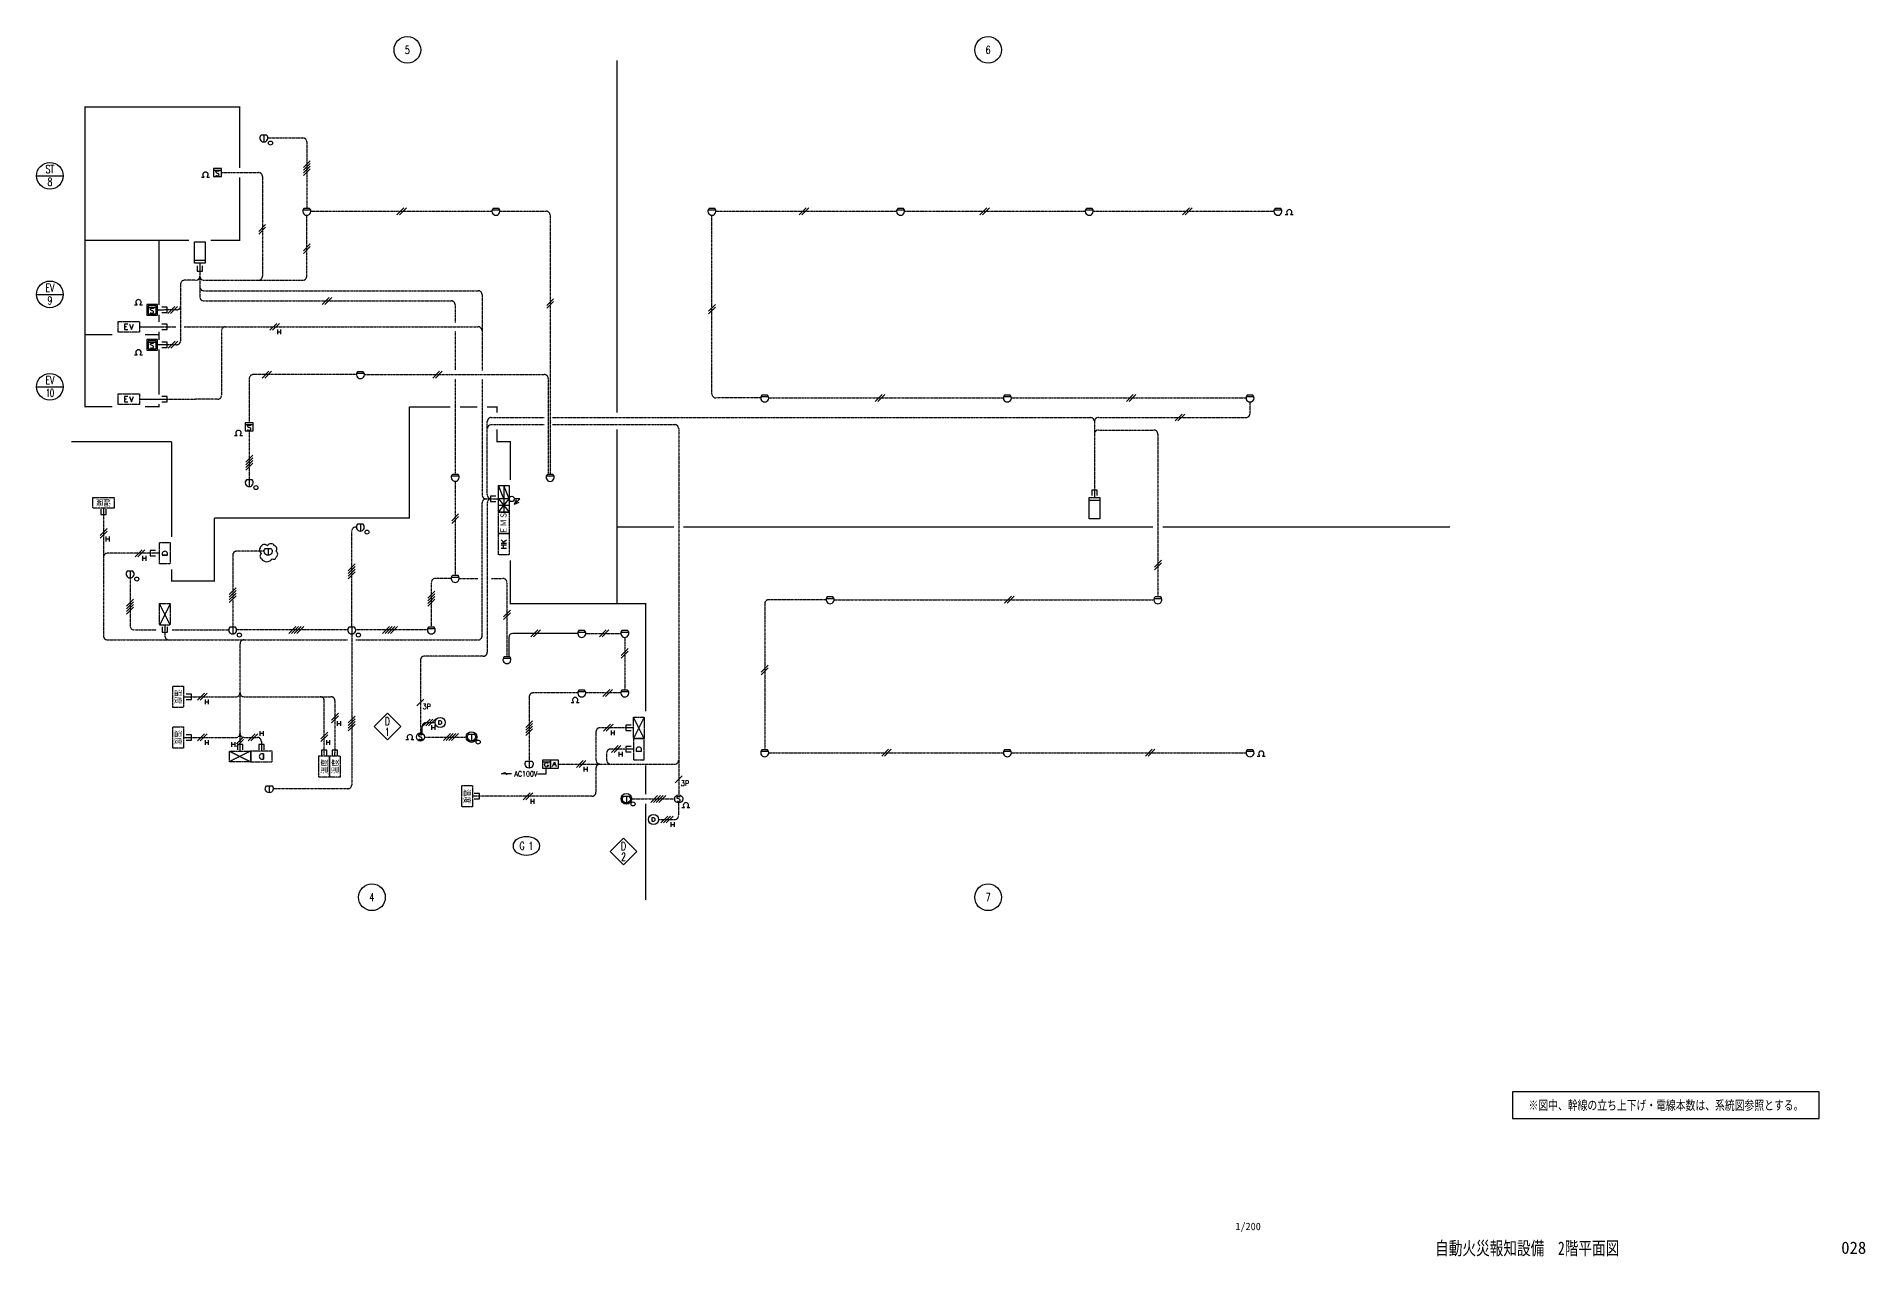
# Model space of a CAD drawing. Header units: millimetres. Extents: x 15724 to 176613, y 1461 to 47214.
# Drawn here: x 108054 to 176613, y 1461 to 47214 of the extents above; entities that cross this region are included whole.
import ezdxf
from ezdxf.enums import TextEntityAlignment as Align

# ---------------------------------------------------------------- set-up
doc = ezdxf.new("R2010")
doc.units = ezdxf.units.MM
doc.header["$LTSCALE"] = 0.2
doc.linetypes.add('CENTER', pattern=[50.8, 31.75, -6.35, 6.35, -6.35])
doc.linetypes.add('DASHED', pattern=[19.05, 12.7, -6.35])
for name, color, linetype in [('1_シンボル', 2, 'Continuous'), ('1_乗数', 3, 'Continuous'), ('1_文字', 3, 'Continuous'), ('1_警戒番号', 4, 'Continuous'), ('1_配線_1', 1, 'Continuous'), ('1_配線_4', 1, 'CENTER'), ('枠内記述', 3, 'Continuous')]:
    doc.layers.add(name, color=color, linetype=linetype)
doc.layers.add('1_警戒区域', color=4, linetype='CENTER', lineweight=18)
doc.layers.add('1_追加変更', color=10, linetype='Continuous', plot=False)
doc.styles.get("Standard").update_dxf_attribs({"font": 'simplex.shx', "width": 0.8, "bigfont": 'extfont2.shx'})
doc.styles.add('ゴシック', font='MS Gothic.ttf', dxfattribs={"height": 4})

msp = doc.modelspace()

# ---------------------------------------------------------------- linework, layer by layer
at = {"layer": '1_シンボル'}
for points in [[(116679, 43516), (116467, 43516, 2.414214), (116679, 43516)], [(118290, 40769), (118078, 40769, 2.414214), (118290, 40769)], [(125379, 40769), (125167, 40769, 2.414214), (125379, 40769)], [(133476, 40769), (133264, 40769, 2.414214), (133476, 40769)], [(140549, 40769), (140337, 40769, 2.414214), (140549, 40769)], [(147622, 40769), (147410, 40769, 2.414214), (147622, 40769)], [(154482, 40769, 2.414214), (154694, 40769), (154482, 40769)], [(120301, 34643), (120089, 34643, 2.414214), (120301, 34643)], [(135455, 33766), (135243, 33766, 2.414214), (135455, 33766)], [(144340, 33766, 2.414214), (144552, 33766), (144340, 33766)], [(153649, 33766), (153437, 33766, 2.414214), (153649, 33766)], [(116132, 30592), (115920, 30592, 2.414214), (116132, 30592)], [(123852, 30792), (123640, 30792, 2.414214), (123852, 30792)], [(127413, 30787), (127201, 30787, 2.414214), (127413, 30787)], [(120085, 28923, 2.414214), (120297, 28923), (120085, 28923)], [(116629, 28016), (116841, 28016, -2.414214), (116629, 28016)], [(111667, 27164), (111455, 27164, 2.414214), (111667, 27164)], [(123852, 26995), (123640, 26995, 2.414214), (123852, 26995)], [(137695, 26196, 2.414214), (137907, 26196), (137695, 26196)], [(150195, 26196), (149982, 26196, 2.414214), (150195, 26196)], [(115299, 25064, 2.414214), (115511, 25064), (115299, 25064)], [(119974, 25064), (119762, 25064, 2.414214), (119974, 25064)], [(122746, 25064, 2.414214), (122958, 25064), (122746, 25064)], [(128597, 24934), (128385, 24934, 2.414214), (128597, 24934)], [(130211, 24934), (129998, 24934, 2.414214), (130211, 24934)], [(125793, 23955), (125581, 23955, 2.414214), (125793, 23955)], [(128597, 22702), (128385, 22702, 2.414214), (128597, 22702)], [(130211, 22702), (129998, 22702, 2.414214), (130211, 22702)], [(124464, 21049, -2.414214), (124252, 21049), (124464, 21049)], [(126625, 20033, -2.414214), (126413, 20033), (126625, 20033)], [(135455, 20460), (135243, 20460, 2.414214), (135455, 20460)], [(144340, 20460, 2.414214), (144552, 20460), (144340, 20460)], [(153649, 20460), (153437, 20460, 2.414214), (153649, 20460)], [(116671, 19110), (116883, 19110, -2.414214), (116671, 19110)], [(130057, 18728), (130270, 18728, -2.414214), (130057, 18728)]]:
    msp.add_lwpolyline(points, format="xyb", dxfattribs=at)
for points in [[(116573, 43510), (116573, 43260)], [(114687, 42203), (114987, 42203)], [(118045, 40716), (118322, 40716)], [(125134, 40716), (125411, 40716)], [(133231, 40716), (133508, 40716)], [(140304, 40716), (140581, 40716)], [(147377, 40716), (147654, 40716)], [(154449, 40716), (154726, 40716)], [(114375, 38810), (113975, 38810)], [(114075, 38617), (114075, 38417), (114275, 38417), (114275, 38617)], [(112232, 37053), (112532, 37053)], [(112746, 36863), (112946, 36863), (112946, 37063), (112746, 37063)], [(112746, 36228), (112946, 36228), (112946, 36428), (112746, 36428)], [(112232, 35746), (112532, 35746)], [(112746, 35556), (112946, 35556), (112946, 35756), (112746, 35756)], [(120056, 34590), (120333, 34590)], [(112746, 33510), (112946, 33510), (112946, 33710), (112746, 33710)], [(135210, 33713), (135487, 33713)], [(144307, 33713), (144584, 33713)], [(153404, 33713), (153681, 33713)], [(115876, 32666), (116176, 32666)], [(116026, 30586), (116026, 30336)], [(123607, 30739), (123884, 30739)], [(125365, 29374), (125365, 30374), (125765, 30374), (125765, 29374), (125365, 29374), (125765, 29874), (125565, 30374), (125565, 29874), (125565, 29374)], [(125565, 29874), (125365, 30374)], [(127168, 30734), (127445, 30734)], [(147809, 30002), (147809, 30202), (147609, 30202), (147609, 30002)], [(110461, 29491), (110461, 29291), (110661, 29291), (110661, 29491)], [(125270, 29974), (125070, 29974), (125070, 29774), (125270, 29774)], [(125765, 29874), (125365, 29874), (125765, 29374)], [(125765, 29624), (125365, 29624)], [(126134, 29740), (125953, 29660), (126165, 29872), (125965, 29872)], [(126032, 29841), (125953, 29660)], [(147509, 29820), (147909, 29820)], [(120191, 28917), (120191, 28667)], [(112514, 27936), (112314, 27936), (112314, 27736), (112514, 27736)], [(116735, 28010), (116735, 27760)], [(111561, 27157), (111561, 26907)], [(123607, 26942), (123884, 26942)], [(137662, 26143), (137939, 26143)], [(149950, 26143), (150227, 26143)], [(112764, 25077), (112764, 24877), (112964, 24877), (112964, 25077)], [(115405, 25058), (115405, 24808)], [(119868, 25058), (119868, 24808)], [(122713, 25011), (122990, 25011)], [(128352, 24881), (128629, 24881)], [(129965, 24881), (130242, 24881)], [(125548, 23902), (125825, 23902)], [(128352, 22648), (128629, 22648)], [(129965, 22648), (130242, 22648)], [(113666, 22352), (113866, 22352), (113866, 22552), (113666, 22552)], [(130341, 21390), (130141, 21390), (130141, 21190), (130341, 21190)], [(113666, 20827), (113866, 20827), (113866, 21027), (113666, 21027)], [(115780, 20460), (115780, 20660), (115580, 20660), (115580, 20460)], [(116580, 20460), (116580, 20660), (116380, 20660), (116380, 20460)], [(124358, 21049), (124358, 20793)], [(130341, 20590), (130141, 20590), (130141, 20390), (130341, 20390)], [(118940, 20249), (118940, 20449), (118740, 20449), (118740, 20249)], [(119340, 20249), (119340, 20449), (119140, 20449), (119140, 20249)], [(126519, 20033), (126519, 19777)], [(127017, 20017), (127317, 20017)], [(135210, 20407), (135487, 20407)], [(144307, 20407), (144584, 20407)], [(153404, 20407), (153681, 20407)], [(116777, 19104), (116777, 18854)], [(124460, 18619), (124660, 18619), (124660, 18819), (124460, 18819)], [(130163, 18722), (130163, 18472)]]:
    msp.add_lwpolyline(points, dxfattribs=at)
at = {"layer": '1_シンボル', "color": 3}
for points in [[(114235, 41939), (114335, 41939)], [(114435, 41939), (114535, 41939)], [(154866, 40537), (154966, 40537)], [(155066, 40537), (155166, 40537)], [(111723, 37157), (111823, 37157)], [(111923, 37157), (112023, 37157)], [(111723, 35275), (111823, 35275)], [(111923, 35275), (112023, 35275)], [(115472, 32252), (115572, 32252)], [(115672, 32252), (115772, 32252)], [(112965, 27760), (112766, 27760)], [(128094, 22234), (128194, 22234)], [(128294, 22234), (128394, 22234)], [(121898, 20846), (121998, 20846)], [(122098, 20846), (122198, 20846)], [(116555, 20315), (116555, 20116)], [(127399, 19837), (127468, 20017), (127536, 19837)], [(127510, 19897), (127424, 19897)], [(153814, 20225), (153914, 20225)], [(154014, 20225), (154114, 20225)], [(132246, 18295), (132346, 18295)], [(132446, 18295), (132546, 18295)]]:
    msp.add_lwpolyline(points, dxfattribs=at)
for points in [[(114435, 41942, 3.732051), (114335, 41942)], [(114777, 42014, 0.25403), (114837, 41988, 0.258472), (114897, 42014, 0.397379), (114863, 42073), (114837, 42082), (114811, 42091, -0.397379), (114777, 42151, -0.258472), (114837, 42177, -0.25403), (114897, 42151)], [(155066, 40540, 3.732051), (154966, 40540)], [(111923, 37160, 3.732051), (111823, 37160)], [(112322, 36865, 0.25403), (112382, 36838, 0.258472), (112442, 36864, 0.397379), (112408, 36924), (112382, 36933), (112356, 36942, -0.397379), (112322, 37001, -0.258472), (112382, 37028, -0.25403), (112442, 37001)], [(112322, 35557, 0.25403), (112382, 35531, 0.258472), (112442, 35557, 0.397379), (112408, 35617), (112382, 35626), (112356, 35635, -0.397379), (112322, 35694, -0.258472), (112382, 35720, -0.25403), (112442, 35694)], [(111923, 35278, 3.732051), (111823, 35278)], [(115672, 32256, 3.732051), (115572, 32256)], [(115966, 32478, 0.25403), (116026, 32452, 0.258472), (116086, 32478, 0.397379), (116052, 32537), (116026, 32546), (116000, 32555, -0.397379), (115966, 32615, -0.258472), (116026, 32641, -0.25403), (116086, 32615)], [(128294, 22238, 3.732051), (128194, 22238)], [(123183, 21408), (123130, 21408), (123130, 21568), (123183, 21568, -0.284101), (123230, 21528, -0.157988), (123230, 21447, -0.241777), (123183, 21408)], [(122098, 20849, 3.732051), (121998, 20849)], [(122384, 20874, 0.25403), (122444, 20848, 0.258472), (122505, 20874, 0.397379), (122470, 20934), (122444, 20943), (122418, 20952, -0.397379), (122384, 21011, -0.258472), (122444, 21037, -0.25403), (122505, 21011)], [(127186, 19881), (127228, 19881, -0.222451), (127220, 19838, -0.285511), (127168, 19813, -0.273839), (127116, 19842, -0.150744), (127100, 19903, -0.149326), (127115, 19962, -0.307263), (127169, 19993, -0.275689), (127221, 19967, -0.008031), (127229, 19950)], [(154014, 20229, 3.732051), (153914, 20229)], [(132065, 18554, 0.25403), (132125, 18527, 0.258472), (132186, 18553, 0.397379), (132151, 18613), (132125, 18622), (132099, 18631, -0.397379), (132065, 18690, -0.258472), (132125, 18717, -0.25403), (132186, 18690)], [(131181, 17768), (131128, 17768), (131128, 17928), (131181, 17928, -0.284101), (131228, 17888, -0.157988), (131228, 17807, -0.241777), (131181, 17768)], [(132446, 18299, 3.732051), (132346, 18299)]]:
    msp.add_lwpolyline(points, format="xyb", dxfattribs=at)
at = {"layer": '1_シンボル'}
for points in [[(114687, 42263), (114687, 41963), (114987, 41963), (114987, 42263)], [(113975, 38710), (113975, 39510), (114375, 39510), (114375, 38710)], [(112182, 37163), (112182, 36763), (112582, 36763), (112582, 37163)], [(112232, 37113), (112232, 36813), (112532, 36813), (112532, 37113)], [(112182, 35856), (112182, 35456), (112582, 35456), (112582, 35856)], [(112232, 35806), (112232, 35506), (112532, 35506), (112532, 35806)], [(115876, 32726), (115876, 32426), (116176, 32426), (116176, 32726)], [(147909, 29920), (147909, 29120), (147509, 29120), (147509, 29920)], [(127317, 20077), (127017, 20077), (127017, 19777), (127317, 19777)], [(127617, 20077), (127317, 20077), (127317, 19777), (127617, 19777)]]:
    msp.add_lwpolyline(points, close=True, dxfattribs=at)
at = {"layer": '1_シンボル', "color": 7, "linetype": 'DASHED'}
for points in [[(111907, 36128), (111107, 36128), (111107, 36528), (111907, 36528)], [(111907, 33410), (111107, 33410), (111107, 33810), (111907, 33810)], [(110161, 29925), (110961, 29925), (110961, 29525), (110161, 29525)], [(125365, 29374), (125765, 29374), (125765, 28574), (125365, 28574)], [(112666, 28236), (113066, 28236), (113066, 27436), (112666, 27436)], [(125765, 28574), (125765, 27774), (125365, 27774), (125365, 28574)], [(113064, 25145), (112664, 25945), (113064, 25945), (112664, 25145)], [(113166, 22052), (113166, 22852), (113566, 22852), (113566, 22052)], [(113166, 20527), (113166, 21327), (113566, 21327), (113566, 20527)], [(130830, 20890), (130430, 21690), (130830, 21690), (130430, 20890)], [(116080, 20416), (115280, 20016), (115280, 20416), (116080, 20016)], [(119040, 20238), (119040, 19438), (118640, 19438), (118640, 20238)], [(119440, 20238), (119440, 19438), (119040, 19438), (119040, 20238)], [(123997, 18319), (123997, 19119), (124397, 19119), (124397, 18319)]]:
    msp.add_lwpolyline(points, close=True, dxfattribs=at)
at = {"layer": '1_シンボル', "color": 7}
for points in [[(111478, 36427), (111354, 36427), (111354, 36228), (111478, 36228)], [(111535, 36427), (111611, 36228), (111686, 36427)], [(111431, 36333), (111354, 36333)], [(111478, 33710), (111354, 33710), (111354, 33511), (111478, 33511)], [(111431, 33615), (111354, 33615)], [(111535, 33710), (111611, 33511), (111686, 33710)], [(125598, 28203), (125465, 28336)], [(125665, 28203), (125465, 28203)], [(125465, 28146), (125665, 28146)], [(125550, 28250), (125665, 28336)], [(125560, 28013), (125560, 28146)], [(125665, 28013), (125465, 28013)]]:
    msp.add_lwpolyline(points, dxfattribs=at)
for points in [[(112965, 27836, 0.762032), (112766, 27836), (112766, 27760), (112965, 27760), (112965, 27836)], [(116480, 20116), (116555, 20116), (116555, 20315), (116480, 20315, 0.762032), (116480, 20116)], [(130730, 20490, 0.762032), (130531, 20490), (130531, 20414), (130730, 20414), (130730, 20490)]]:
    msp.add_lwpolyline(points, format="xyb", dxfattribs=at)
at = {"layer": '1_シンボル', "color": 7, "linetype": 'DASHED'}
for points in [[(112664, 25145), (112664, 25945)], [(113064, 25945), (113064, 25145)], [(130830, 21690), (130830, 20890), (130430, 20890), (130430, 20090), (130830, 20090), (130830, 20890)], [(130430, 20890), (130430, 21690)], [(115280, 20416), (116080, 20416), (116080, 20016), (116880, 20016), (116880, 20416), (116080, 20416)], [(116080, 20016), (115280, 20016)]]:
    msp.add_lwpolyline(points, dxfattribs=at)
at = {"layer": '1_シンボル'}
for centre, radius in [((116823, 43220), 75), ((116276, 30296), 75), ((125865, 29872), 100), ((120441, 28627), 75), ((111811, 26867), 75), ((115655, 24768), 75), ((120118, 24768), 75), ((123183, 21488), 190), ((122444, 20943), 150), ((124358, 20943), 200), ((124608, 20753), 75), ((130163, 18622), 200), ((132125, 18622), 150), ((130413, 18432), 75), ((131181, 17848), 190)]:
    msp.add_circle(centre, radius, dxfattribs=at)
at = {"layer": '1_乗数'}
for p, q in [((118054, 42297), (118314, 42557)), ((118054, 42197), (118314, 42457)), ((118054, 42097), (118314, 42357)), ((118054, 41997), (118314, 42257)), ((121556, 40533), (121816, 40793)), ((121656, 40533), (121916, 40793)), ((136646, 40533), (136906, 40793)), ((136746, 40533), (137006, 40793)), ((143420, 40533), (143680, 40793)), ((143520, 40533), (143780, 40793)), ((151014, 40533), (151274, 40793)), ((151114, 40533), (151374, 40793)), ((116381, 39903), (116641, 40163)), ((116381, 39803), (116641, 40063)), ((118054, 39175), (118314, 39435)), ((118054, 39075), (118314, 39335)), ((112973, 36833), (113233, 37093)), ((113073, 36833), (113333, 37093)), ((118765, 37170), (119025, 37430)), ((118865, 37170), (119125, 37430)), ((127177, 37123), (127437, 37383)), ((127177, 37023), (127437, 37283)), ((133240, 36910), (133500, 37170)), ((133240, 36810), (133500, 37070)), ((116804, 36198), (117064, 36458)), ((116904, 36198), (117164, 36458)), ((112983, 35526), (113243, 35786)), ((113083, 35526), (113343, 35786)), ((117084, 36227), (117084, 36048)), ((117084, 36142), (117204, 36142)), ((117204, 36227), (117204, 36048)), ((116505, 34407), (116765, 34667)), ((116605, 34407), (116865, 34667)), ((122903, 34407), (123163, 34667)), ((123003, 34407), (123263, 34667)), ((139491, 33530), (139751, 33790)), ((139591, 33530), (139851, 33790)), ((148907, 33530), (149167, 33790)), ((148907, 33530), (149167, 33790)), ((149007, 33530), (149267, 33790)), ((149007, 33530), (149267, 33790)), ((150743, 32796), (151003, 33056)), ((150843, 32796), (151103, 33056)), ((115896, 31248), (116156, 31508)), ((115896, 31148), (116156, 31408)), ((115896, 31048), (116156, 31308)), ((115896, 30948), (116156, 31208)), ((123616, 29056), (123876, 29316)), ((123616, 28956), (123876, 29216)), ((110439, 28497), (110699, 28757)), ((110439, 28397), (110699, 28657)), ((110649, 28457), (110649, 28277)), ((110649, 28372), (110770, 28372)), ((110770, 28457), (110770, 28277)), ((111746, 27706), (112006, 27966)), ((111846, 27706), (112106, 27966)), ((112026, 27735), (112026, 27556)), ((112026, 27650), (112146, 27650)), ((112146, 27735), (112146, 27556)), ((119738, 27178), (119998, 27438)), ((149959, 27311), (150219, 27571)), ((149959, 27211), (150219, 27471)), ((119738, 27078), (119998, 27338)), ((119738, 26978), (119998, 27238)), ((119738, 26878), (119998, 27138)), ((111431, 25854), (111691, 26114)), ((115275, 26283), (115535, 26543)), ((115275, 26183), (115535, 26443)), ((115275, 26083), (115535, 26343)), ((115275, 25983), (115535, 26243)), ((122722, 26151), (122982, 26411)), ((122722, 26051), (122982, 26311)), ((122722, 25951), (122982, 26211)), ((122722, 25851), (122982, 26111)), ((144339, 25960), (144599, 26220)), ((144439, 25960), (144699, 26220)), ((111431, 25754), (111691, 26014)), ((111431, 25654), (111691, 25914)), ((111431, 25554), (111691, 25814)), ((125557, 25445), (125817, 25705)), ((125557, 25345), (125817, 25605)), ((117511, 24828), (117771, 25088)), ((117611, 24828), (117871, 25088)), ((117711, 24828), (117971, 25088)), ((117811, 24828), (118071, 25088)), ((121018, 24828), (121278, 25088)), ((121118, 24828), (121378, 25088)), ((121218, 24828), (121478, 25088)), ((121318, 24828), (121578, 25088)), ((126586, 24698), (126846, 24958)), ((126686, 24698), (126946, 24958)), ((129152, 24698), (129412, 24958)), ((129252, 24698), (129512, 24958)), ((129974, 23997), (130234, 24257)), ((129974, 23897), (130234, 24157)), ((135219, 23375), (135479, 23635)), ((135219, 23275), (135479, 23535)), ((129287, 22465), (129547, 22725)), ((129387, 22465), (129647, 22725)), ((114088, 22322), (114348, 22582)), ((114188, 22322), (114448, 22582)), ((114368, 22352), (114368, 22172)), ((114368, 22266), (114489, 22266)), ((114489, 22352), (114489, 22172)), ((122314, 22107), (122574, 22367)), ((119110, 21580), (119370, 21840)), ((119110, 21480), (119370, 21740)), ((119320, 21539), (119320, 21360)), ((119320, 21454), (119441, 21454)), ((119441, 21539), (119441, 21360)), ((119738, 21470), (119998, 21730)), ((119738, 21370), (119998, 21630)), ((119738, 21270), (119998, 21530)), ((119738, 21170), (119998, 21430)), ((122544, 21358), (122804, 21618)), ((122644, 21358), (122904, 21618)), ((122744, 21358), (123004, 21618)), ((122862, 21388), (122862, 21208)), ((122862, 21303), (122982, 21303)), ((122982, 21388), (122982, 21208)), ((126389, 21295), (126649, 21555)), ((126389, 21195), (126649, 21455)), ((126389, 21095), (126649, 21355)), ((126389, 20995), (126649, 21255)), ((129308, 21160), (129568, 21420)), ((129408, 21160), (129668, 21420)), ((114088, 20797), (114348, 21057)), ((114188, 20797), (114448, 21057)), ((114368, 20826), (114368, 20647)), ((114368, 20741), (114489, 20741)), ((114489, 20826), (114489, 20647)), ((115359, 20755), (115359, 20576)), ((115359, 20670), (115480, 20670)), ((115480, 20755), (115480, 20576)), ((115550, 20687), (115810, 20947)), ((115550, 20587), (115810, 20847)), ((115986, 20797), (116246, 21057)), ((116086, 20797), (116346, 21057)), ((116423, 21166), (116423, 20987)), ((116423, 21081), (116544, 21081)), ((116544, 21166), (116544, 20987)), ((118710, 20870), (118970, 21130)), ((118710, 20770), (118970, 21030)), ((118920, 20829), (118920, 20650)), ((118920, 20744), (119041, 20744)), ((119041, 20829), (119041, 20650)), ((123305, 20813), (123565, 21073)), ((123405, 20813), (123665, 21073)), ((123505, 20813), (123765, 21073)), ((123605, 20813), (123865, 21073)), ((129588, 21189), (129588, 21010)), ((129588, 21104), (129709, 21104)), ((129602, 20360), (129862, 20620)), ((129702, 20360), (129962, 20620)), ((129709, 21189), (129709, 21010)), ((128290, 19797), (128550, 20057)), ((128390, 19797), (128650, 20057)), ((129882, 20389), (129882, 20210)), ((129882, 20304), (130003, 20304)), ((130003, 20389), (130003, 20210)), ((139736, 20224), (139996, 20484)), ((139836, 20224), (140096, 20484)), ((149620, 20224), (149880, 20484)), ((149720, 20224), (149980, 20484)), ((128570, 19827), (128570, 19647)), ((128570, 19742), (128690, 19742)), ((128690, 19827), (128690, 19647)), ((131995, 19226), (132255, 19486)), ((126300, 18589), (126560, 18849)), ((126400, 18589), (126660, 18849)), ((126580, 18619), (126580, 18439)), ((126580, 18534), (126700, 18534)), ((126700, 18619), (126700, 18439)), ((131077, 18492), (131337, 18752)), ((131177, 18492), (131437, 18752)), ((131277, 18492), (131537, 18752)), ((131377, 18492), (131637, 18752)), ((131456, 17718), (131716, 17978)), ((131556, 17718), (131816, 17978)), ((131656, 17718), (131916, 17978)), ((131836, 17748), (131836, 17568)), ((131836, 17663), (131956, 17663)), ((131956, 17748), (131956, 17568))]:
    msp.add_line(p, q, dxfattribs=at)
at = {"layer": '1_文字', "color": 2}
msp.add_lwpolyline([(163385, 6639), (174885, 6639), (174885, 7639), (163385, 7639)], close=True, dxfattribs=at)
at = {"layer": '1_警戒区域', "const_width": 50}
for points in [[(129815, 46325), (129815, 33103)], [(115665, 42290), (115665, 44575), (109869, 44575), (109869, 39565)], [(114585, 39565), (115665, 39565), (115665, 41936)], [(113765, 39565), (113112, 39565), (109869, 39565), (109869, 33327), (110897, 33327)], [(112646, 37140), (112646, 39565)], [(112646, 36505), (112646, 36786)], [(110897, 36032), (109869, 36032)], [(112662, 36032), (112117, 36032)], [(112646, 35833), (112646, 36151)], [(112646, 33787), (112646, 35479)], [(112117, 33327), (112646, 33327), (112646, 33433)], [(122023, 33329), (122023, 29158), (114714, 29158)], [(123569, 33326), (122023, 33326)], [(124579, 33325), (123923, 33325)], [(125315, 33103), (125315, 33325), (124933, 33325)], [(125838, 32025), (125315, 32025), (125315, 32481)], [(129815, 32481), (129815, 25947)], [(109352, 32025), (113115, 32025)], [(113112, 28446), (113112, 32020)], [(125814, 30584), (125814, 32032)], [(114715, 29152), (114715, 26797), (113112, 26797), (113112, 27226)], [(131948, 28825), (129815, 28825)], [(149912, 28825), (132302, 28825)], [(161042, 28825), (150266, 28825)], [(130881, 21900), (130881, 25947), (125814, 25947), (125814, 27564)], [(130881, 18799), (130881, 19880)], [(130881, 14828), (130881, 18445)]]:
    msp.add_lwpolyline(points, dxfattribs=at)
at = {"layer": '1_警戒番号'}
for p, q in [((108054, 41992), (109054, 41992)), ((108054, 37545), (109054, 37545)), ((108054, 34080), (109054, 34080)), ((121205, 21832), (120705, 21332)), ((120705, 21332), (121205, 20832)), ((121705, 21332), (121205, 21832)), ((121205, 20832), (121705, 21332)), ((130058, 17150), (129558, 16650)), ((130558, 16650), (130058, 17150)), ((129558, 16650), (130058, 16150)), ((130058, 16150), (130558, 16650))]:
    msp.add_line(p, q, dxfattribs=at)
msp.add_lwpolyline([(126057, 17103, 0.574359), (126057, 16614, 0.280617), (126776, 16614, 0.574364), (126776, 17103, 0.280615), (126057, 17103)], format="xyb", dxfattribs=at)
for centre in [(121953, 46714), (143723, 46714), (108554, 41992), (108554, 37545), (108554, 34080), (120626, 14932), (143723, 14932)]:
    msp.add_circle(centre, 500, dxfattribs=at)
at = {"layer": '1_追加変更'}
msp.add_lwpolyline([(116482, 27623, 0.520567), (116881, 27623, 0.520567), (117032, 27685, 0.520567), (117032, 27915, 0.520567), (116977, 28117, 0.520567), (116703, 28117, 0.520567), (116482, 28101, 0.520567), (116482, 27830, 0.520567)], format="xyb", close=True, dxfattribs=at)
at = {"layer": '1_配線_1'}
for p, q in [((114175, 38710), (114175, 38517)), ((112582, 36963), (112834, 36963)), ((111907, 36328), (112806, 36328)), ((112901, 35656), (112582, 35656)), ((111907, 33610), (112846, 33610)), ((110561, 29525), (110561, 29391)), ((125170, 29874), (125365, 29874)), ((147709, 30102), (147709, 29920)), ((112666, 27836), (112414, 27836)), ((112864, 25145), (112864, 24977)), ((128341, 24828), (125907, 24828)), ((125757, 24678), (125757, 23955)), ((113566, 22452), (113766, 22452)), ((122514, 21075), (122514, 21338)), ((122664, 21488), (122993, 21488)), ((130430, 21290), (130241, 21290)), ((113566, 20927), (113766, 20927)), ((115680, 20416), (115680, 20736)), ((116480, 20560), (116480, 20416)), ((119240, 20238), (119240, 20349)), ((130430, 20490), (130223, 20490)), ((124560, 18719), (124397, 18719))]:
    msp.add_line(p, q, dxfattribs=at)
for points in [[(125858, 19561), (125481, 19561), (125609, 19617), (125692, 19534)], [(126828, 19561), (127158, 19561), (127158, 19777)]]:
    msp.add_lwpolyline(points, dxfattribs=at)
for centre in [(125907, 24678), (122664, 21338)]:
    msp.add_arc(centre, 150, 90, 180, dxfattribs=at)
at = {"layer": '1_配線_4'}
for p, q in [((116723, 43410), (118034, 43410)), ((118184, 43260), (118184, 40769)), ((114987, 42113), (116372, 42113)), ((116522, 41963), (116522, 38225)), ((118184, 38225), (118184, 40513)), ((118334, 40663), (125123, 40663)), ((125423, 40663), (127157, 40663)), ((127307, 40513), (127307, 30787)), ((133370, 33810), (133370, 40513)), ((133520, 40663), (140293, 40663)), ((140593, 40663), (147366, 40663)), ((147666, 40663), (154438, 40663)), ((114175, 38517), (114175, 37832)), ((113452, 37925), (113452, 37113)), ((114025, 38075), (113602, 38075)), ((114175, 37832), (114175, 37450)), ((114325, 38075), (118034, 38075)), ((113452, 37113), (113452, 35806)), ((114325, 37682), (124606, 37682)), ((114325, 37300), (123596, 37300)), ((123746, 37150), (123746, 36488)), ((124756, 37532), (124756, 34683)), ((113302, 36963), (112834, 36963)), ((112806, 36328), (113272, 36328)), ((113302, 35656), (112889, 35656)), ((113592, 36328), (124606, 36328)), ((114989, 36178), (114989, 33760)), ((123746, 36168), (123746, 34697)), ((116026, 34387), (116026, 32726)), ((120045, 34537), (116176, 34537)), ((120345, 34537), (127087, 34537)), ((123746, 34377), (123746, 30792)), ((124756, 34363), (124756, 30024)), ((127237, 34387), (127237, 30787)), ((112846, 33610), (114015, 33610)), ((114839, 33610), (114015, 33610)), ((135199, 33660), (133520, 33660)), ((135499, 33660), (144296, 33660)), ((144596, 33660), (153393, 33660)), ((125101, 32926), (127077, 32926)), ((127397, 32926), (147559, 32926)), ((147859, 32926), (153393, 32926)), ((153543, 33076), (153543, 33510)), ((116026, 32426), (116026, 30592)), ((124951, 30024), (124951, 32776)), ((125101, 32658), (127077, 32658)), ((127397, 32658), (131975, 32658)), ((132125, 32508), (132125, 18772)), ((147709, 32776), (147709, 30102)), ((147859, 32456), (149939, 32456)), ((150089, 32306), (150089, 26196)), ((123746, 30536), (123746, 26995)), ((124756, 24735), (124756, 29724)), ((124906, 29874), (125170, 29874)), ((124951, 29724), (124951, 24125)), ((110561, 29391), (110561, 24735)), ((120018, 28817), (120041, 28817)), ((119868, 25064), (119868, 28667)), ((112414, 27836), (110711, 27836)), ((115405, 27760), (115405, 25064)), ((116585, 27910), (115555, 27910)), ((111561, 26907), (111561, 25108)), ((122852, 26739), (122852, 25064)), ((123596, 26889), (123002, 26889)), ((123896, 26889), (124596, 26889)), ((125111, 26889), (125537, 26889)), ((125687, 26739), (125687, 23955)), ((137651, 26090), (135499, 26090)), ((137951, 26090), (149939, 26090)), ((135349, 25940), (135349, 20460)), ((111711, 24958), (112555, 24958)), ((112864, 24977), (112864, 24735)), ((113142, 24958), (115255, 24958)), ((119718, 24958), (115555, 24958)), ((119868, 24808), (119868, 19154)), ((122702, 24958), (120018, 24958)), ((128641, 24828), (129954, 24828)), ((110711, 24585), (113014, 24585)), ((113014, 24585), (119708, 24585)), ((115680, 20736), (115680, 24435)), ((120028, 24585), (124606, 24585)), ((130104, 24678), (130104, 22702)), ((122444, 23825), (122444, 21093)), ((124801, 23975), (122594, 23975)), ((113766, 22452), (115530, 22452)), ((115830, 22452), (119090, 22452)), ((118840, 20238), (118840, 22302)), ((119240, 22302), (119240, 20349)), ((126519, 22445), (126519, 20033)), ((128341, 22595), (126669, 22595)), ((129954, 22595), (128641, 22595)), ((130241, 21290), (129174, 21290)), ((113766, 20927), (115530, 20927)), ((115830, 20927), (116330, 20927)), ((116480, 20777), (116480, 20560)), ((122594, 20943), (124158, 20943)), ((129024, 21140), (129024, 20077)), ((127617, 19927), (131975, 19927)), ((129425, 20340), (129425, 20077)), ((130223, 20490), (129575, 20490)), ((135499, 20354), (144296, 20354)), ((144596, 20354), (153393, 20354)), ((129024, 19777), (129024, 18869)), ((119718, 19004), (116927, 19004)), ((128874, 18719), (124560, 18719)), ((130363, 18622), (131975, 18622)), ((131371, 17848), (131975, 17848)), ((132125, 17998), (132125, 18472))]:
    msp.add_line(p, q, dxfattribs=at)
for centre, start, end in [((118034, 43260), 0, 90), ((116372, 41963), 0, 90), ((127157, 40513), 0, 90), ((113602, 37925), 90, 180), ((114025, 38225), 270, 0), ((114325, 38225), 180, 270), ((114325, 37832), 180, 270), ((116372, 38225), 270, 0), ((118034, 38225), 270, 0), ((113302, 37113), 270, 0), ((114325, 37450), 180, 270), ((123596, 37150), 0, 90), ((124606, 37532), 0, 90), ((113302, 35806), 270, 0), ((115139, 36178), 90, 180), ((124606, 36178), 0, 90), ((116176, 34387), 90, 180), ((127087, 34387), 0, 90), ((114839, 33760), 270, 0), ((133520, 33810), 180, 270), ((125101, 32776), 90, 180), ((147559, 32776), 0, 90), ((147859, 32776), 90, 180), ((153393, 33076), 270, 0), ((125101, 32508), 90, 180), ((131975, 32508), 0, 90), ((147859, 32306), 90, 180), ((149939, 32306), 0, 90), ((124906, 30024), 180, 270), ((124906, 29724), 90, 180), ((125101, 30024), 180, 270), ((125101, 29724), 90, 180), ((120018, 28667), 90, 180), ((110711, 27686), 90, 180), ((115555, 27760), 90, 180), ((123002, 26739), 90, 180), ((125537, 26739), 0, 90), ((135499, 25940), 90, 180), ((110711, 24735), 180, 270), ((111711, 25108), 180, 270), ((113014, 24735), 180, 270), ((124606, 24735), 270, 0), ((115830, 24435), 90, 180), ((124801, 24125), 270, 0), ((122594, 23825), 90, 180), ((115530, 22602), 270, 0), ((115830, 22602), 180, 270), ((118690, 22302), 0, 90), ((119090, 22302), 0, 90), ((126669, 22445), 90, 180), ((129174, 21140), 90, 180), ((115530, 21077), 270, 0), ((115830, 21077), 180, 270), ((116330, 20777), 0, 90), ((129174, 20077), 180, 270), ((129174, 19777), 90, 180), ((129575, 20340), 90, 180), ((129575, 20077), 180, 270), ((131975, 20077), 270, 0), ((119718, 19154), 270, 0), ((128874, 18869), 270, 0), ((131975, 17998), 270, 0)]:
    msp.add_arc(centre, 150, start, end, dxfattribs=at)

# ---------------------------------------------------------------- texts
at = {"layer": '1_シンボル', "color": 7, "width": 0.9}
for s, rotation, p in [('温度', 180, (110561, 29725)), ('ＥＭＳ', 90, (125565, 28974)), ('温度', 270, (113366, 22452)), ('温度', 270, (113366, 20927)), ('温度', 90, (118840, 19838)), ('温度', 90, (119240, 19838)), ('温度', 270, (124197, 18719))]:
    msp.add_text(s, height=220, rotation=rotation, dxfattribs=at).set_placement(p, align=Align.MIDDLE)
at = {"layer": '1_乗数', "width": 0.8}
for p in [(122524, 21987), (132205, 19106)]:
    msp.add_text('3P', height=200, dxfattribs=at).set_placement(p)
at = {"layer": '1_文字', "width": 0.7}
msp.add_text('AC100V', height=200, dxfattribs=at).set_placement((125968, 19461))
at = {"layer": '1_文字', "width": 0.8}
msp.add_text('※図中、幹線の立ち上下げ・電線本数は、系統図参照とする。', height=400, dxfattribs=at).set_placement((169135, 7139), align=Align.MIDDLE)
at = {"layer": '1_警戒番号'}
for s, width, p in [('5', 0.7, (121953, 46714)), ('6', 0.7, (143723, 46714)), ('ST', 0.7, (108554, 42242)), ('8', 0.7, (108554, 41762)), ('EV', 0.7, (108554, 37795)), ('9', 0.7, (108554, 37315)), ('EV', 0.7, (108554, 34330)), ('10', 0.6, (108554, 33850)), ('D', 0.7, (121205, 21532)), ('1', 0.7, (121205, 21132)), ('G 1', 0.7, (126416, 16859)), ('2', 0.7, (130058, 16450)), ('D', 0.7, (130058, 16850)), ('4', 0.7, (120626, 14932)), ('7', 0.7, (143723, 14932))]:
    msp.add_text(s, height=300, dxfattribs=dict(at, width=width)).set_placement(p, align=Align.MIDDLE)
at = {"layer": '枠内記述', "linetype": 'ByBlock', "lineweight": -2, "style": 'ゴシック'}
msp.add_text('1/200', height=280, dxfattribs=at).set_placement((152995, 2447))
at = {"layer": '枠内記述', "linetype": 'ByBlock', "lineweight": -2, "style": 'ゴシック', "width": 0.75}
msp.add_text('自動火災報知設備\u30002階平面図', height=500, dxfattribs=at).set_placement((163935, 1769), align=Align.MIDDLE_CENTER)
at = {"layer": '枠内記述', "style": 'ゴシック'}
msp.add_text('028', height=460, dxfattribs=at).set_placement((175705, 1558))

doc.saveas('drawing.dxf')
